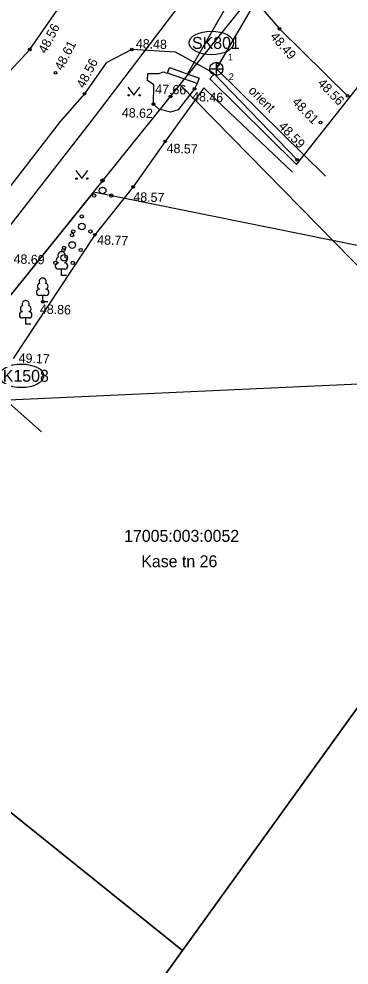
# Model space of a CAD drawing. Extents: x 640227 to 641462, y 6454878 to 6456508.
# Drawn here: x 641062.8 to 641087.7, y 6455913.1 to 6455984.6 of the extents above; entities that cross this region are included whole.
import ezdxf

# ---------------------------------------------------------------- set-up
doc = ezdxf.new("R2010")
doc.units = 0
for name, color, linetype in [('AED', 7, 'Continuous'), ('HALJASTUS', 7, 'Continuous'), ('KAEVU_NR', 7, 'Continuous'), ('KKAEV', 7, 'Continuous'), ('KORGUS', 7, 'Continuous'), ('KPKAABEL', 7, 'Continuous'), ('KTRASS', 7, 'Continuous'), ('MOOTPIIR', 7, 'Continuous'), ('PIIR', 7, 'Continuous'), ('PUU', 7, 'Continuous'), ('SKTRASS', 7, 'Continuous'), ('TEE', 7, 'Continuous'), ('TORU_NR', 7, 'Continuous'), ('TRUUP', 7, 'Continuous'), ('VEEKOGU', 7, 'Continuous'), ('VORMISTUS', 7, 'Continuous')]:
    doc.layers.add(name, color=color, linetype=linetype)

msp = doc.modelspace()

# ---------------------------------------------------------------- linework, layer by layer
at = {"layer": 'AED'}
for points in [[(641077.487, 6455980.368), (641077.21, 6455980.061), (641083.759, 6455973.584), (641084.471, 6455974.479), (641088.085, 6455979.044), (641092.027, 6455984.033), (641096.794, 6455989.895)], [(641083.465, 6455973.005), (641077.7, 6455978.47), (641076.749, 6455979.372), (641073.84, 6455975.34), (641071.411, 6455971.906), (641068.514, 6455968.29), (641062.337, 6455958.939)]]:
    msp.add_lwpolyline(points, dxfattribs=at)
at = {"layer": 'HALJASTUS'}
for p, q in [((641071.009, 6455979.433), (641071.472, 6455978.827)), ((641071.472, 6455978.827), (641071.918, 6455979.433)), ((641067.065, 6455973.135), (641067.528, 6455972.528)), ((641067.528, 6455972.528), (641067.974, 6455973.135))]:
    msp.add_line(p, q, dxfattribs=at)
for centre in [(641071.071, 6455978.827), (641071.9, 6455978.827), (641067.127, 6455972.528), (641067.956, 6455972.528)]:
    msp.add_circle(centre, 0.055, dxfattribs=at)
at = {"layer": 'KAEVU_NR'}
for centre in [(641077.324, 6455982.773), (641062.973, 6455957.633)]:
    msp.add_ellipse(centre, major_axis=(1.678, -0.009), ratio=0.531431, dxfattribs=at)
at = {"layer": 'KKAEV'}
for p, q in [((641077.702, 6455980.313), (641077.702, 6455981.313)), ((641077.202, 6455980.813), (641078.202, 6455980.813))]:
    msp.add_line(p, q, dxfattribs=at)
msp.add_circle((641077.702, 6455980.813), 0.5, dxfattribs=at)
at = {"layer": 'KORGUS'}
for centre in [(641082.481, 6455983.841), (641063.592, 6455982.272), (641071.311, 6455982.274), (641077.812, 6455981.141), (641065.547, 6455980.522), (641067.724, 6455978.94), (641076.043, 6455979.314), (641087.628, 6455978.782), (641072.956, 6455978.149), (641074.238, 6455978.732), (641085.572, 6455976.759), (641073.84, 6455975.34), (641083.801, 6455973.947), (641071.411, 6455971.906), (641068.514, 6455968.29), (641064.57, 6455963.223)]:
    msp.add_circle(centre, 0.1, dxfattribs=at)
at = {"layer": 'KPKAABEL'}
msp.add_lwpolyline([(641012.758, 6455906.6), (641023.908, 6455920.382), (641044.476, 6455946.347), (641068.476, 6455977.159), (641079.463, 6455991.588), (641080.866, 6455999.68), (641081.635, 6456004.112), (641085.677, 6456032.312), (641087.958, 6456049.355), (641092.844, 6456077.438), (641097.74, 6456109.882), (641101.579, 6456135.631), (641104.01, 6456152.48), (641104.53, 6456156.02), (641107.22, 6456171.29), (641110.19, 6456179.97), (641126.756, 6456176.77), (641132.571, 6456175.429), (641133.36, 6456175.31), (641156.57, 6456171.37), (641167.38, 6456169.31), (641186.31, 6456165.7)], dxfattribs=at)
at = {"layer": 'KTRASS'}
msp.add_line((641059.574, 6455957.72), (641064.48, 6455953.392), dxfattribs=at)
at = {"layer": 'MOOTPIIR'}
msp.add_lwpolyline([(641247.8, 6456143.26), (641108.89, 6456168.73), (641095.82, 6456079.12), (641154.17, 6456068.48), (641158.03, 6456064.92), (641154.87, 6456062.92), (641119.2, 6456071.06), (641095.11, 6456072.42), (641087.94, 6456021.55), (641103.86, 6456022.33), (641105.289, 6455992.913), (641088.605, 6455967.425), (641068.401, 6455971.515), (641010.57, 6455899.76)], dxfattribs=at)
at = {"layer": 'PIIR'}
for points in [[(641222.58, 6455998.61), (641084.84, 6455991.92), (641074.95, 6455979.64), (641102.26, 6455951.82), (641160.91, 6455891.99), (641157.02, 6455885.66), (641191.87, 6455860.58), (641224.93, 6455905.88), (641201.58, 6455908.74), (641213.41, 6455936.25), (641220.5, 6455953.19), (641228.11, 6455971.68), (641235.34, 6455991.29), (641237.36, 6455995.24)], [(641074.95, 6455979.64), (641043, 6455940), (641075.14, 6455914.24), (641102.26, 6455951.82)], [(641098.62, 6455818.85), (641124.05, 6455849.81), (641139.49, 6455869), (641157.02, 6455885.66), (641160.91, 6455891.99), (641102.26, 6455951.82), (641087.11, 6455930.82), (641075.14, 6455914.24), (641060.97, 6455894.57), (641067, 6455888.54), (641051.68, 6455867.61), (641061.31, 6455859.9), (641055.55, 6455852.8), (641067.32, 6455843.61), (641084.65, 6455830.08), (641093.41, 6455823.22)], [(641043, 6455940), (641027.94, 6455921.32), (641047.4, 6455905.63), (641053.35, 6455902.7), (641060.97, 6455894.57), (641075.14, 6455914.24)]]:
    msp.add_lwpolyline(points, close=True, dxfattribs=at)
at = {"layer": 'PUU'}
for p, q in [((641066.239, 6455965.682), (641065.759, 6455965.682)), ((641065.999, 6455965.207), (641065.999, 6455965.682)), ((641066.379, 6455965.207), (641065.999, 6455965.207)), ((641064.81, 6455963.698), (641064.33, 6455963.698)), ((641064.57, 6455963.223), (641064.57, 6455963.698)), ((641064.95, 6455963.223), (641064.57, 6455963.223)), ((641063.524, 6455962.003), (641063.044, 6455962.003)), ((641063.284, 6455961.528), (641063.284, 6455962.003)), ((641063.664, 6455961.528), (641063.284, 6455961.528))]:
    msp.add_line(p, q, dxfattribs=at)
for centre, radius in [((641069.102, 6455972.374), 0.125), ((641069.102, 6455971.624), 0.25), ((641068.452, 6455971.249), 0.125), ((641069.752, 6455971.249), 0.125), ((641067.526, 6455969.668), 0.125), ((641067.526, 6455968.918), 0.25), ((641066.792, 6455968.261), 0.125), ((641066.876, 6455968.543), 0.125), ((641068.176, 6455968.543), 0.125), ((641066.792, 6455967.511), 0.25), ((641066.189, 6455966.539), 0.25), ((641066.142, 6455967.136), 0.125), ((641066.189, 6455967.289), 0.125), ((641067.442, 6455967.136), 0.125), ((641065.539, 6455966.164), 0.125), ((641066.839, 6455966.164), 0.125)]:
    msp.add_circle(centre, radius, dxfattribs=at)
for centre, radius, start, end in [((641065.999, 6455966.727), 0.277, 332.5799, 207.4201), ((641065.761, 6455965.92), 0.238, 90.0016, 269.3953), ((641065.829, 6455966.38), 0.233, 109.02174, 253.14154), ((641066.169, 6455966.38), 0.233, 286.85082, 70.98591), ((641066.236, 6455965.92), 0.238, 270.6047, 89.9984), ((641064.4, 6455964.396), 0.233, 109.02174, 253.14154), ((641064.57, 6455964.743), 0.277, 332.5799, 207.4201), ((641064.74, 6455964.396), 0.233, 286.85082, 70.98591), ((641064.333, 6455963.936), 0.238, 90.0016, 269.3953), ((641064.808, 6455963.936), 0.238, 270.6047, 89.9984), ((641063.284, 6455963.048), 0.277, 332.5799, 207.4201), ((641063.046, 6455962.241), 0.238, 90.0016, 269.3953), ((641063.114, 6455962.701), 0.233, 109.02174, 253.14154), ((641063.454, 6455962.701), 0.233, 286.85082, 70.98591), ((641063.521, 6455962.241), 0.238, 270.6047, 89.9984)]:
    msp.add_arc(centre, radius, start, end, dxfattribs=at)
at = {"layer": 'SKTRASS'}
for q in [(641091.986, 6456005.257), (641085.962, 6455972.709)]:
    msp.add_line((641077.702, 6455980.813), q, dxfattribs=at)
at = {"layer": 'TEE'}
for points in [[(641081.079, 6456008.147), (641080.466, 6456006.434), (641077.897, 6455998.723), (641077.121, 6455994.068), (641078.321, 6455988.681), (641082.481, 6455983.841), (641087.628, 6455978.782)], [(641005.927, 6455910.343), (641012.934, 6455919.626), (641018.337, 6455926.527), (641027.136, 6455936.57), (641035.53, 6455947.714), (641044.622, 6455959.268), (641053.014, 6455969.821), (641061.473, 6455979.977), (641063.592, 6455982.272), (641067.456, 6455987.85), (641069.774, 6455991.953), (641069.083, 6455993.963), (641065.745, 6455995.818), (641056.155, 6455998.049), (641051.301, 6455997.997), (641038.127, 6455997.439), (641023.24, 6455996.835), (641008.302, 6455995.953), (640993.445, 6455994.819), (640979.261, 6455994.134), (640965.306, 6455993.023), (640952.314, 6455992.167)], [(641083.801, 6455973.947), (641077.449, 6455980.517), (641074.613, 6455982.082), (641071.311, 6455982.274), (641069.381, 6455981.258), (641067.724, 6455978.94), (641065.888, 6455976.828), (641057.499, 6455966.026), (641049.138, 6455956.047), (641039.833, 6455944.275), (641031.044, 6455933.594), (641022.729, 6455922.993), (641017.099, 6455916.326), (641017.783, 6455914.987), (641021.455, 6455911.739)]]:
    msp.add_lwpolyline(points, dxfattribs=at)
at = {"layer": 'TRUUP'}
msp.add_line((641090.307, 6456006.129), (641075.531, 6455980.433), dxfattribs=at)
msp.add_lwpolyline([(641074.148, 6455980.924), (641076.408, 6455980.122), (641076.248, 6455979.7), (641073.997, 6455980.499), (641074.148, 6455980.924)], dxfattribs=at)
at = {"layer": 'VEEKOGU'}
msp.add_lwpolyline([(641076.248, 6455979.7), (641076.043, 6455979.314), (641074.816, 6455977.712), (641074.228, 6455977.539), (641073.345, 6455977.783), (641072.956, 6455978.149), (641072.969, 6455979.611), (641072.506, 6455979.933), (641072.527, 6455980.461), (641073.346, 6455980.458), (641073.701, 6455980.591), (641073.988, 6455980.502)], dxfattribs=at)
at = {"layer": 'VORMISTUS'}
msp.add_lwpolyline([(640870.8, 6456087.209), (641269.057, 6456105.38), (641275.438, 6455965.525), (640877.181, 6455947.355)], close=True, dxfattribs=at)

# ---------------------------------------------------------------- texts
at = {"layer": 'KAEVU_NR'}
for s, p in [('SK801', (641075.861, 6455982.323)), ('K1508', (641061.555, 6455957.183))]:
    msp.add_text(s, height=0.9, dxfattribs=at).set_placement(p)
at = {"layer": 'KORGUS'}
for s, rotation, p in [('48.56', 62.68201, (641064.815, 6455981.914)), ('48.49', 311.00999, (641081.733, 6455983.223)), ('48.61', 62.68201, (641066.045, 6455980.628)), ('48.48', 358.3096, (641071.611, 6455982.38)), ('48.56', 62.68201, (641067.697, 6455979.29)), ('47.66', 358.3096, (641073.072, 6455978.948)), ('48.56', 314.13958, (641085.308, 6455979.683)), ('48.46', 358.3096, (641075.868, 6455978.376)), ('48.61', 314.13958, (641083.374, 6455978.265)), ('48.62', 358.3096, (641070.551, 6455977.166)), ('48.59', 314.13958, (641082.35, 6455976.426)), ('48.57', 358.3096, (641073.934, 6455974.473)), ('48.57', 358.3096, (641071.42, 6455970.81)), ('48.77', 358.3096, (641068.685, 6455967.558)), ('48.69', 358.3096, (641062.362, 6455966.119)), ('48.86', 358.3096, (641064.352, 6455962.331)), ('49.17', 358.3096, (641062.748, 6455958.633))]:
    msp.add_text(s, height=0.7, rotation=rotation, dxfattribs=at).set_placement(p)
at = {"layer": 'PIIR'}
for s, p in [('17005:003:0052', (641070.726, 6455945.097)), ('Kase tn 26', (641072.023, 6455943.18))]:
    msp.add_text(s, height=0.9, dxfattribs=at).set_placement(p)
at = {"layer": 'SKTRASS'}
msp.add_text('orient', height=0.7, rotation=315.38186, dxfattribs=at).set_placement((641080.072, 6455979.112))
at = {"layer": 'TORU_NR'}
for s, p in [('1', (641078.579, 6455981.452)), ('2', (641078.65, 6455979.977))]:
    msp.add_text(s, height=0.5, dxfattribs=at).set_placement(p)

doc.saveas('drawing.dxf')
